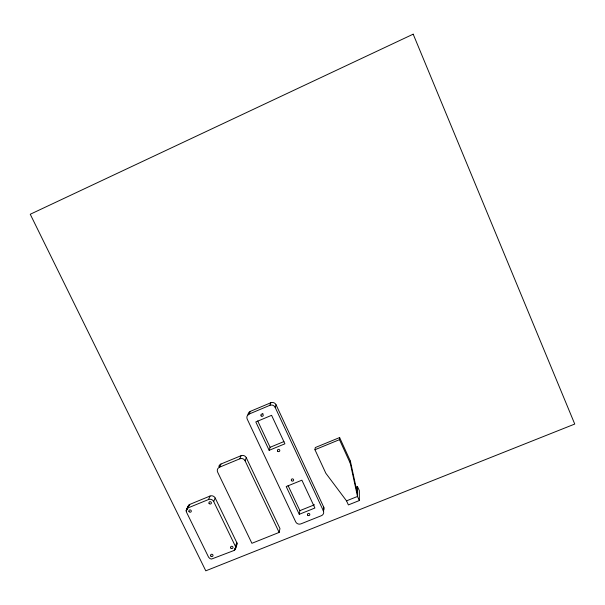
<?xml version="1.0" encoding="UTF-8"?>
<svg xmlns="http://www.w3.org/2000/svg" width="605" height="605" viewBox="0 0 605 605"><rect width="100%" height="100%" fill="white"/><g stroke="black" fill="none" stroke-linecap="round" stroke-linejoin="round"><path stroke-width="0.91" d="M355.876 487.32L357.517 486.662L357.495 496.463L359.362 500.532L348.389 504.91L346.521 500.849L325.83 473.246L314.955 449.727L315.281 447.556L339.624 437.559L350.355 461.04L357.502 493.952M346.521 500.849L357.495 496.463L350.295 463.317L350.355 461.04M350.295 463.317L339.481 439.661L339.624 437.559M250.326 411.377L249.177 414.032A4.023 3.857 21.9 0 0 247.226 419.129L295.701 521.865A3.955 3.721 13.2 0 0 300.912 523.87L321.353 515.71A3.97 3.743 11.2 0 0 323.357 510.802L323.728 507.171L276.062 404.798A4.001 3.849 19.5 0 0 270.783 402.764L250.326 411.377A3.985 3.819 21.9 0 0 248.035 414.954M186.189 510.643L186.597 509.228L187.966 507.935L208.491 499.541A3.94 3.698 22 0 1 213.694 501.537L235.496 546.504L235.723 547.873L235.3 549.272L233.916 550.535L211.508 559.065L210.018 558.604L208.612 557.25L186.431 512.034L186.189 510.643L189.373 504.578L210.041 496.047A3.902 3.66 22 0 1 215.191 498.028L236.759 542.556L236.91 544.402L235.511 548.833M187.966 507.05L188.979 504.888M299.256 514.295L286.203 486.556L301.895 480.189L314.902 508.026L299.256 514.295L299.868 510.643L288.131 485.671M220.984 464.02L219.539 467.196A3.97 3.759 22.4 0 0 217.649 472.165L251.907 543.298L279.147 532.415L279.971 528.596L246.28 457.705A3.948 3.743 20.7 0 0 241.07 455.701L220.984 464.02A3.933 3.721 22.4 0 0 218.836 466.538M269.149 450.317L255.802 421.942L271.592 415.325L284.902 443.813L269.149 450.317L270.095 447.299L257.685 420.906M234.672 550.028L236.888 542.942M235.012 549.673L236.971 543.434M234.279 550.338L234.785 548.743M235.496 546.504L236.759 542.556M323.357 510.802L275.177 407.392L276.062 404.798M249.177 414.032L269.845 405.335L270.783 402.764M279.147 532.415L245.093 460.821L246.28 457.705M219.539 467.196L239.83 458.802L241.07 455.701M213.694 501.537L215.191 498.028M208.491 499.541L210.041 496.047M236.774 544.863L236.283 545.702M186.204 511.142L189.728 504.373M186.385 509.675L188.367 505.651M235.549 546.36L235.942 546.058M270.095 447.299L283.942 441.567M314.955 449.727L339.481 439.661M299.868 510.643L314.494 504.774M357.517 486.662L359.325 490.617L359.362 500.532M323.728 507.171A3.933 3.706 11.1 0 1 323.312 510.854M269.845 405.335A4.038 3.887 19.5 0 1 275.177 407.392M262.971 413.661A1.195 1.149 20.5 0 1 262.668 413.586M239.83 458.802A3.985 3.781 20.7 0 1 245.093 460.821M413.185 34.175L30.25 214.261L205.791 570.825L574.75 424.052L413.185 34.175M291.534 480.695A1.195 1.134 14.4 0 0 293.569 480.43A1.195 1.134 14.4 0 0 292.26 478.873A1.195 1.134 14.4 0 0 291.534 480.695M307.718 515.188A1.187 1.119 12.3 0 0 309.745 514.931A1.187 1.119 12.3 0 0 308.444 513.395A1.187 1.119 12.3 0 0 307.718 515.188M277.695 451.194A1.202 1.149 16.8 0 0 279.737 450.914A1.202 1.149 16.8 0 0 278.421 449.349A1.202 1.149 16.8 0 0 277.695 451.194M261.141 415.9A1.21 1.165 20.5 0 0 263.19 415.612A1.21 1.165 20.5 0 0 261.859 414.024A1.21 1.165 20.5 0 0 261.141 415.9M188.979 511.52A1.248 1.165 23.4 0 0 191.104 511.777A1.248 1.165 23.4 0 0 190.189 509.902A1.248 1.165 23.4 0 0 188.979 511.52M209.05 503.315A1.248 1.172 22 0 0 211.19 503.572A1.248 1.172 22 0 0 210.275 501.689A1.248 1.172 22 0 0 209.05 503.315M210.873 556.108A1.233 1.142 20.1 0 0 212.952 555.844A1.233 1.142 20.1 0 0 211.584 554.256A1.233 1.142 20.1 0 0 210.873 556.108M230.86 548.115A1.24 1.149 18.7 0 0 232.955 547.85A1.24 1.149 18.7 0 0 231.586 546.255A1.24 1.149 18.7 0 0 230.86 548.115"/></g></svg>
